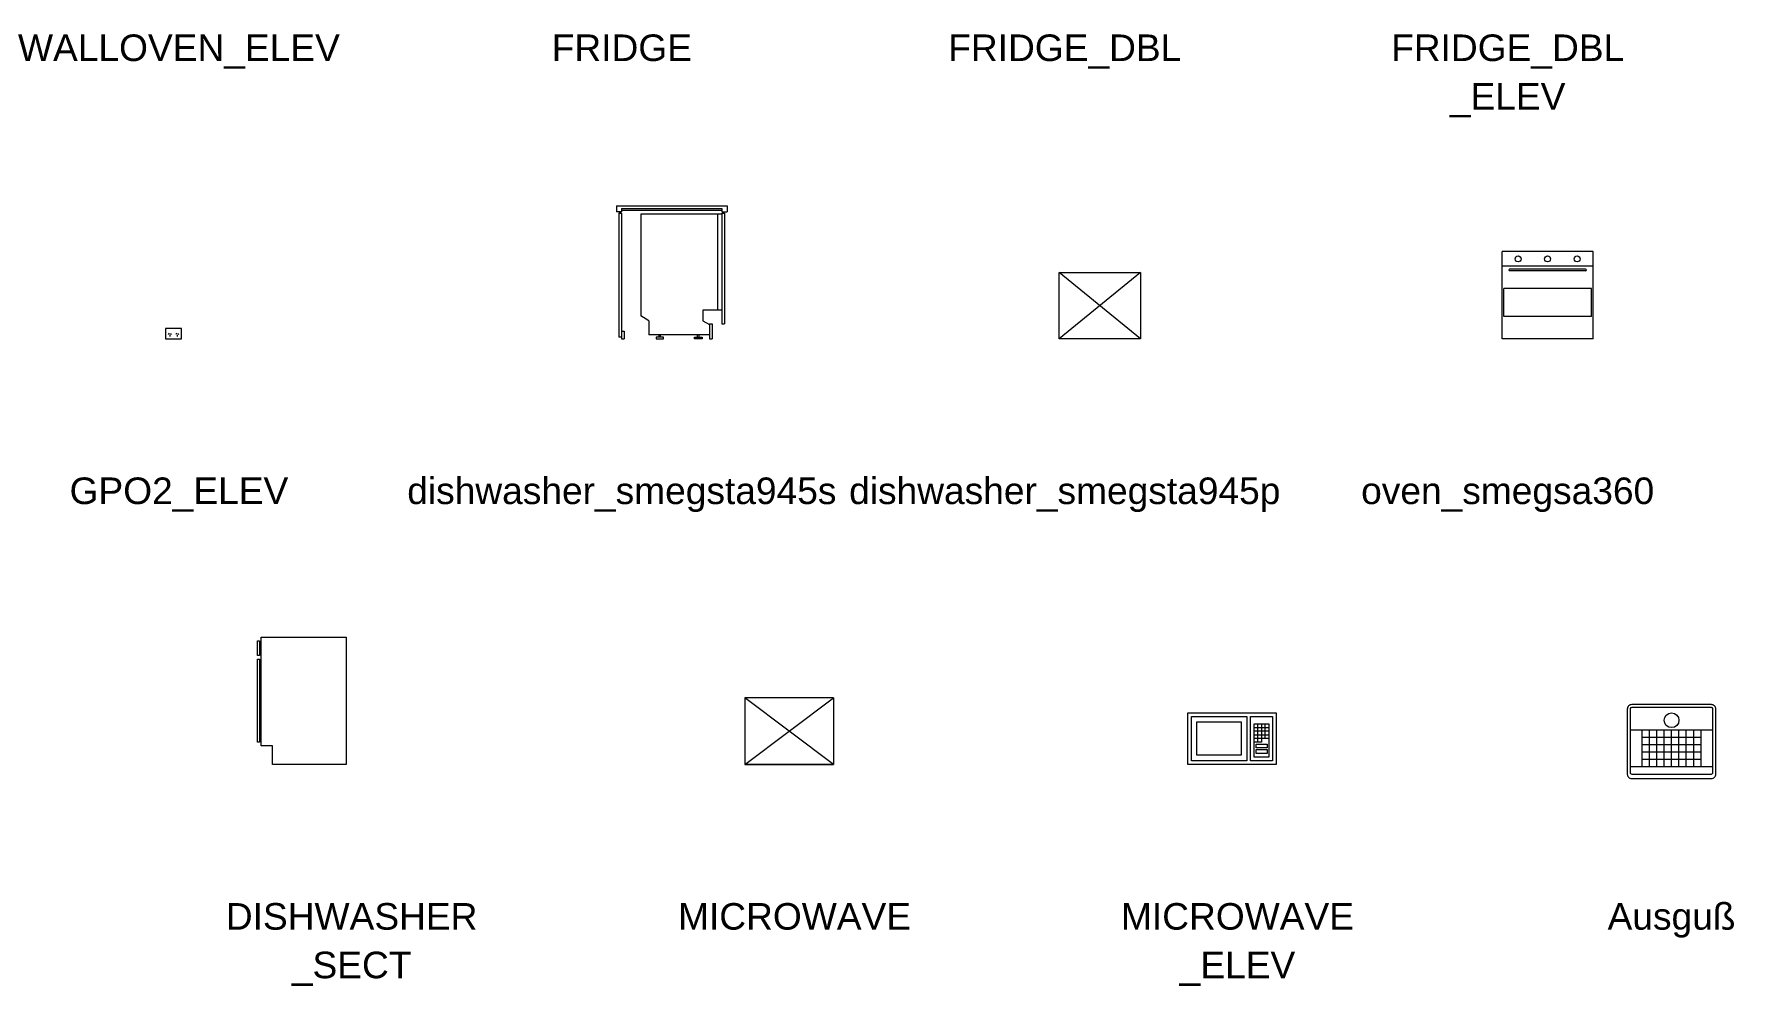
# Model space of a CAD drawing. Header units: millimetres. Extents: x 521 to 2566, y 309 to 1649.
# Drawn here: x 1415 to 2566, y 324 to 968 of the extents above; entities that cross this region are included whole.
import ezdxf

# ---------------------------------------------------------------- set-up
doc = ezdxf.new("R2010")
doc.units = ezdxf.units.MM
doc.layers.add('kitchen technics', color=250, linetype='Continuous')
doc.styles.add('Arial', font='arial.ttf')

# ---------------------------------------------------------------- blocks, each defined once
blk = doc.blocks.new('MICROWAVE')
at = {"color": 7, "linetype": 'Continuous', "lineweight": 18}
blk.add_lwpolyline([(30, 45), (-30, 45), (-30, 0), (30, 45), (30, 0), (-30, 0), (30, 0), (-30, 45)], dxfattribs=at)
blk = doc.blocks.new('MICROWAVE_ELEV')
at = {"color": 8, "linetype": 'Continuous', "lineweight": 18}
for p, q in [((15, 25), (25, 25)), ((17.5, 17.5), (17.5, 27.5)), ((20, 27.5), (20, 17.5)), ((22.5, 17.5), (22.5, 27.5)), ((25, 22.5), (15, 22.5)), ((15, 20), (25, 20)), ((25, 17.5), (15, 17.5)), ((20, 15), (15, 15)), ((17.5, 15), (17.5, 17.5)), ((20, 17.5), (20, 15))]:
    blk.add_line(p, q, dxfattribs=at)
at = {"color": 7, "linetype": 'Continuous', "lineweight": 18}
for points in [[(-30, 0), (-30, 35), (30, 35), (30, 0)], [(-27.5, 2.5), (-27.5, 32.5), (10, 32.5), (10, 2.5)], [(12.5, 2.5), (12.5, 32.5), (27.5, 32.5), (27.5, 2.5)]]:
    blk.add_lwpolyline(points, close=True, dxfattribs=at)
at = {"color": 8, "linetype": 'Continuous', "lineweight": 18}
for points in [[(-23.75, 6.25), (-23.75, 28.75), (6.25, 28.75), (6.25, 6.25)], [(15, 5), (15, 27.5), (25, 27.5), (25, 5)], [(16.25, 11.25), (16.25, 13.75), (23.75, 13.75), (23.75, 11.25)], [(16.25, 7.5), (16.25, 10), (23.75, 10), (23.75, 7.5)]]:
    blk.add_lwpolyline(points, close=True, dxfattribs=at)
blk = doc.blocks.new('Gruppe-245')
at = {"color": 7, "linetype": 'Continuous', "lineweight": 18}
for p, q in [((-60, 83.75), (-58.75, 83.75)), ((-60, 73.75), (-60, 83.75)), ((-58.75, 83.75), (-58.75, 73.75)), ((-58.75, 73.75), (-60, 73.75)), ((-60, 15), (-60, 71.25)), ((-60, 71.25), (-58.75, 71.25)), ((-58.75, 71.25), (-58.75, 15)), ((-58.75, 15), (-60, 15)), ((-50, 12.5), (-57.5, 12.5)), ((-50, 0), (-50, 12.5))]:
    blk.add_line(p, q, dxfattribs=at)
blk.add_lwpolyline([(-57.5, 12.5), (-57.5, 86.25), (0, 86.25), (0, 0), (-50, 0)], dxfattribs=at)
blk = doc.blocks.new('DISHWASHER_SECT')
at = {"color": 7}
blk.add_blockref('Gruppe-245', (0, 0), dxfattribs=at)
blk = doc.blocks.new('GPO2_ELEV')
at = {"color": 7, "linetype": 'Continuous', "lineweight": 18}
for p, q in [((-3, 3.8), (-3.5, 2.9)), ((-2.5, 2.5), (-2.5, 1.5)), ((-2, 3.8), (-1.5, 2.9)), ((2, 3.8), (1.5, 2.9)), ((2.5, 2.5), (2.5, 1.5)), ((3, 3.8), (3.5, 2.9))]:
    blk.add_line(p, q, dxfattribs=at)
blk.add_lwpolyline([(-5.5, 0), (5.5, 0), (5.5, 7), (-5.5, 7)], close=True, dxfattribs=at)
blk = doc.blocks.new('dishwasher_smegsta945s')
at = {"color": 7, "linetype": 'Continuous', "lineweight": 18}
for p, q in [((0, 90), (75, 90)), ((0, 90), (0, 86)), ((3.5, 86), (0, 86)), ((1.7, 85), (1.7, 1)), ((3.5, 85), (1.7, 85)), ((1.7, 85), (3.5, 85)), ((3.5, 88.1), (71.5, 88.1)), ((3.5, 88.1), (3.5, 86)), ((3.5, 87), (71.5, 87)), ((3.5, 85), (3.5, 0)), ((71.5, 84.3), (16.5, 84.3)), ((16.5, 84.3), (16.5, 15.5)), ((68.5, 84.3), (68.5, 19.3)), ((71.5, 88.1), (71.5, 86)), ((71.5, 86), (75, 86)), ((71.5, 85), (71.5, 10)), ((71.5, 85), (73.3, 85)), ((71.5, 85), (73.3, 85)), ((73.3, 85), (73.3, 10)), ((75, 90), (75, 86)), ((22, 12), (16.5, 15.5)), ((22, 12), (22, 2.5)), ((71.5, 19.3), (58.5, 19.3)), ((58.5, 19.3), (58.5, 12)), ((58.5, 12), (63, 9.5)), ((3.5, 1), (1.7, 1)), ((3.5, 5), (5.3, 5)), ((5.3, 5), (5.3, 0)), ((63, 2.5), (22, 2.5)), ((29, 1), (29, 2.5)), ((30, 1), (30, 2.5)), ((55, 1), (55, 2.5)), ((56, 1), (56, 2.5)), ((63, 10), (64.8, 10)), ((63, 10), (63, 0)), ((63, 0), (64.8, 0)), ((64.8, 10), (64.8, 0)), ((71.5, 10), (73.3, 10)), ((3.5, 0), (5.3, 0))]:
    blk.add_line(p, q, dxfattribs=at)
for points in [[(27, 0), (32, 0), (32, 1), (27, 1)], [(58, 0), (53, 0), (53, 1), (58, 1)]]:
    blk.add_lwpolyline(points, close=True, dxfattribs=at)
blk = doc.blocks.new('dishwasher_smegsta945p')
at = {"color": 7, "linetype": 'Continuous', "lineweight": 18}
for p, q in [((55, 44.8), (0, 0)), ((55, 0), (0, 44.8))]:
    blk.add_line(p, q, dxfattribs=at)
blk.add_lwpolyline([(0, 0), (0, 44.8), (55, 44.8), (55, 0)], close=True, dxfattribs=at)
blk = doc.blocks.new('oven_smegsa360')
at = {"color": 7, "linetype": 'Continuous', "lineweight": 18}
for p, q in [((61.5, 59), (0, 59)), ((0, 0), (0, 59)), ((61.5, 0), (61.5, 59)), ((61.5, 49), (0, 49)), ((56.5, 47), (5, 47)), ((56.5, 46), (5, 46)), ((60.5, 34), (1, 34)), ((1, 15), (1, 34)), ((60.5, 15), (60.5, 34)), ((60.5, 15), (1, 15)), ((61.5, 0), (0, 0))]:
    blk.add_line(p, q, dxfattribs=at)
for centre in [(10.75, 54), (30.75, 54), (50.75, 54)]:
    blk.add_circle(centre, 2, dxfattribs=at)
for centre, start, end in [((5, 46.5), 90, 270), ((56.5, 46.5), 270, 90)]:
    blk.add_arc(centre, 0.5, start, end, dxfattribs=at)
blk = doc.blocks.new('Gruppe-247')
at = {"color": 7, "linetype": 'Continuous', "lineweight": 5}
for p, q in [((1816, 86), (1872, 86)), ((1824, 61), (1824, 86)), ((1824, 81), (1864, 81)), ((1829, 61), (1829, 86)), ((1834, 61), (1834, 86)), ((1839, 61), (1839, 86)), ((1844, 61), (1844, 86)), ((1849, 61), (1849, 86)), ((1854, 61), (1854, 86)), ((1859, 61), (1859, 86)), ((1864, 61), (1864, 86)), ((1824, 76), (1864, 76)), ((1824, 71), (1864, 71)), ((1816, 61), (1872, 61)), ((1824, 66), (1864, 66))]:
    blk.add_line(p, q, dxfattribs=at)
at = {"color": 7, "linetype": 'Continuous', "lineweight": 5, "flags": 128}
for points in [[(1814, 56, 0.414214), (1817, 53), (1871, 53, 0.414214), (1874, 56), (1874, 100, 0.414214), (1871, 103), (1817, 103, 0.414214), (1814, 100)], [(1817, 56), (1871, 56, 0.414214), (1872, 57), (1872, 100, 0.414214), (1871, 101), (1817, 101, 0.414214), (1816, 100), (1816, 57, 0.414214)]]:
    blk.add_lwpolyline(points, format="xyb", close=True, dxfattribs=at)
at = {"color": 7, "linetype": 'Continuous', "lineweight": 5}
blk.add_circle((1844, 92.4), 5, dxfattribs=at)

msp = doc.modelspace()

# ---------------------------------------------------------------- block references
at = {"layer": 'kitchen technics', "color": 18, "true_color": 0x000000}
for name, p in [('dishwasher_smegsta945s', (1809.5, 761.9)), ('oven_smegsa360', (2409.5, 761.9)), ('dishwasher_smegsta945p', (2109.5, 761.9)), ('GPO2_ELEV', (1509.5, 761.9)), ('DISHWASHER_SECT', (1626.5, 473.6)), ('MICROWAVE', (1926.5, 473.6)), ('MICROWAVE_ELEV', (2226.5, 473.6)), ('Gruppe-247', (680.2, 411.1))]:
    msp.add_blockref(name, p, dxfattribs=at)

# ---------------------------------------------------------------- texts
at = {"layer": 'kitchen technics', "color": 18, "true_color": 0x000000, "char_height": 18, "attachment_point": 2, "line_spacing_factor": 0.966951, "style": 'Arial'}
for s, insert in [('WALLOVEN_ELEV', (1513.2, 967.9)), ('FRIDGE', (1813.2, 967.9)), ('FRIDGE_DBL', (2113.2, 967.9)), ('FRIDGE_DBL', (2413.2, 967.9)), ('_ELEV', (2413.2, 935)), ('GPO2_ELEV', (1513.2, 667.9)), ('dishwasher_smegsta945s', (1813.2, 667.9)), ('dishwasher_smegsta945p', (2113.2, 667.9)), ('oven_smegsa360', (2413.2, 667.9)), ('Ausguß', (2524.2, 379.7)), ('DISHWASHER', (1630.2, 379.7)), ('MICROWAVE', (1930.2, 379.7)), ('MICROWAVE', (2230.2, 379.7)), ('_SECT', (1630.2, 346.8)), ('_ELEV', (2230.2, 346.8))]:
    msp.add_mtext(s, dxfattribs=dict(at, insert=insert))

doc.saveas('drawing.dxf')
